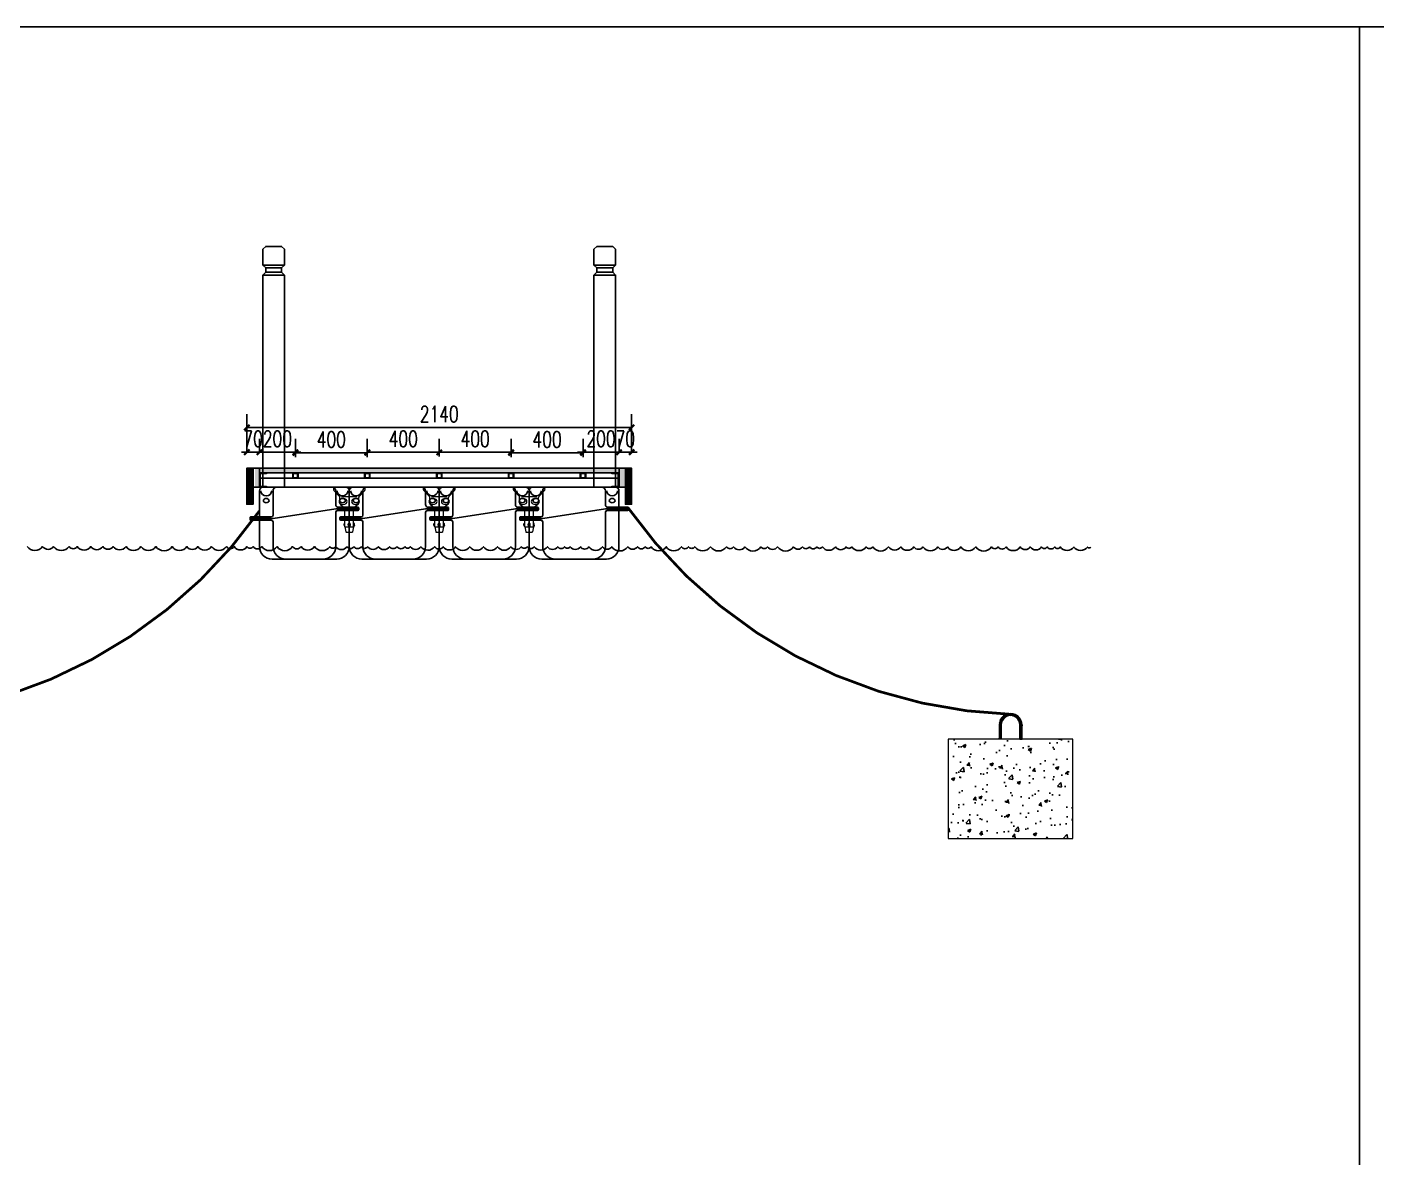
# Model space of a CAD drawing. Header units: millimetres. Extents: x -1822632 to -1305911, y 1206448 to 1536160.
# Drawn here: x -1793037 to -1785528, y 1240021 to 1246308 of the extents above; entities that cross this region are included whole.
import ezdxf

# ---------------------------------------------------------------- set-up
doc = ezdxf.new("R2010")
doc.units = ezdxf.units.MM
doc.header["$LTSCALE"] = 1000
doc.linetypes.add('DASH', pattern=[0.35, 0.25, -0.1])
doc.layers.get('0').update_dxf_attribs({"linetype": 'CONTINUOUS'})
doc.layers.get('DEFPOINTS').update_dxf_attribs({"linetype": 'CONTINUOUS'})
for name, color, linetype in [('FT', 252, 'CONTINUOUS'), ('PUB_DIM', 3, 'CONTINUOUS'), ('W- bollard系船栓', 4, 'CONTINUOUS'), ('图框', 3, 'CONTINUOUS'), ('木地板', 32, 'CONTINUOUS'), ('桩', 170, 'CONTINUOUS'), ('短销钉', 253, 'CONTINUOUS'), ('钢', 172, 'CONTINUOUS'), ('钢架', 90, 'CONTINUOUS'), ('铝架', 4, 'CONTINUOUS'), ('驳岸', 148, 'CONTINUOUS')]:
    doc.layers.add(name, color=color, linetype=linetype)
doc.styles.add('_TCH_DIM_T3', font='SIMPLEX', dxfattribs={"width": 0.705882, "bigfont": 'GBCBIG'})
doc.dimstyles.new('_T&30', dxfattribs={"dimtxt": 89.25, "dimasz": 30, "dimexe": 75, "dimexo": 90, "dimgap": 30, "dimtad": 1, "dimdec": 0, "dimzin": 0, "dimdsep": 46, "dimtxsty": '_TCH_DIM_T3', "dimblk": 'ARCHTICK', "dimcen": 0.09, "dimclrt": 7, "dimazin": 2, "dimtfac": 1, "dimtdec": 0, "dimtix": 1, "dimtmove": 2, "dimatfit": 3, "dimfxl": 1, "dimtolj": 1, "dimtzin": 0, "dimarcsym": 0})
pattern_1 = [(0, (-1818683.43, 1236521.612), (40, 40), [2, -38]), (90, (-1818667.43, 1236535.612), (-40, 40), [4, -36]), (45, (-1818675.43, 1236531.612), (4e-15, 39.999616), [2.828, -8.484, 2.828, -5.656, 19.8, -17]), (45, (-1818685.43, 1236519.612), (4e-15, 40), [2.8284, -5.6568, 2.8284, -45.24]), (45, (-1818671.43, 1236523.612), (4e-15, 40), [2.8284, -53.74014]), (45, (-1818667.43, 1236521.612), (4e-15, 40), [2.8284, -53.74014]), (45, (-1818673.43, 1236525.612), (4e-15, 40), [2.8284, -53.74014]), (45, (-1818675.43, 1236527.612), (4e-15, 40), [5.6568, -50.91174]), (45, (-1818665.43, 1236557.612), (4e-15, 40), [5.6568, -50.91174]), (45, (-1818679.43, 1236529.612), (4e-15, 40), [11.3136, -45.25494]), (45, (-1818681.43, 1236531.612), (4e-15, 40), [11.3136, -45.25494]), (45, (-1818655.43, 1236543.612), (4e-15, 40), [11.3136, -45.25494]), (45, (-1818683.43, 1236535.612), (4e-15, 40), [8.48528, -48.08326]), (45, (-1818691.43, 1236541.612), (4e-15, 40), [8.48528, -48.08326]), (45, (-1818687.43, 1236537.612), (4e-15, 40), [8.48528, -48.08326]), (45, (-1818661.43, 1236549.612), (4e-15, 40), [14.142136, -42.426406]), (45, (-1818665.43, 1236551.612), (4e-15, 40), [14.142136, -42.426406]), (45, (-1818661.43, 1236541.612), (4e-15, 40), [19.79899, -36.76955]), (26.56505, (-1818679.43, 1236525.612), (40, 2e-08), [4.472136, -84.970583]), (26.56505, (-1818671.43, 1236537.612), (40, 2e-08), [4.472136, -84.970583]), (26.56505, (-1818673.43, 1236533.612), (40, 2e-08), [4.472136, -84.970583]), (26.56505, (-1818681.43, 1236521.612), (40, 2e-08), [8.94427, -80.498447]), (26.56505, (-1818673.43, 1236539.612), (40, 2e-08), [13.41641, -76.02631]), (26.56505, (-1818677.43, 1236541.612), (40, 2e-08), [17.888544, -71.554175]), (26.56505, (-1818681.43, 1236543.612), (40, 2e-08), [17.888544, -71.554175]), (26.56505, (-1818687.43, 1236555.612), (40, 2e-08), [17.888544, -71.554175]), (26.56505, (-1818687.43, 1236551.612), (40, 2e-08), [22.36068, -67.08204]), (26.56505, (-1818685.43, 1236547.612), (40, 2e-08), [22.36068, -67.08204]), (63.43495, (-1818671.43, 1236531.612), (2e-09, 40), [4.472136, -84.970583]), (63.43495, (-1818677.43, 1236527.612), (2e-09, 40), [4.472136, -84.970583]), (63.43495, (-1818683.43, 1236521.612), (2e-09, 40), [8.94427, -80.498447]), (63.43495, (-1818671.43, 1236527.612), (2e-09, 40), [8.94427, -80.498447]), (63.43495, (-1818687.43, 1236519.612), (2e-09, 40), [13.41641, -76.02631]), (63.43495, (-1818691.43, 1236519.612), (2e-09, 40), [17.888544, -71.554175]), (63.43495, (-1818655.43, 1236521.612), (2e-09, 40), [17.888544, -71.554175]), (63.43495, (-1818669.43, 1236525.612), (2e-09, 40), [17.888544, -71.554175]), (63.43495, (-1818661.43, 1236521.612), (2e-09, 40), [22.36068, -67.08204]), (63.43495, (-1818665.43, 1236523.612), (2e-09, 40), [22.36068, -67.08204])]

# ---------------------------------------------------------------- blocks, each defined once
blk = doc.blocks.new('$FTMT$00000017')
at = {"layer": '短销钉', "lineweight": 13}
for p, q in [((-79, 0), (79, 0)), ((-85.7, -17.4), (-55.8, -49.3)), ((-52.5, -69.4), (-52.5, -56.8)), ((-42.5, -52.3), (42.5, -52.3)), ((52.5, -69.4), (52.5, -56.8)), ((85.7, -17.4), (55.8, -49.3)), ((-48.8, -96.6), (-27.7, -113.7)), ((-24, -219.5), (-24, -121.5)), ((-19.2, -116.7), (19.2, -116.7)), ((24, -219.5), (24, -121.5)), ((48.8, -96.6), (27.7, -113.7)), ((-29, -210.6), (-29, -204.5)), ((-26, -201.5), (-24, -201.5)), ((-24, -219.5), (-18.4, -247.5)), ((-24, -219.5), (24, -219.5)), ((-6, -210.5), (-6, -205.2)), ((6, -210.5), (6, -205.2)), ((24, -219.5), (18.4, -247.5)), ((26, -201.5), (24, -201.5)), ((29, -210.6), (29, -204.5)), ((-16, -249.5), (16, -249.5))]:
    blk.add_line(p, q, dxfattribs=at)
at = {"layer": '短销钉', "lineweight": 13, "ltscale": 0.1}
for p, q in [((-18.4, -247.5), (-18, -249.5)), ((-18, -249.5), (-16, -249.5)), ((16, -249.5), (18, -249.5)), ((18.4, -247.5), (18, -249.5))]:
    blk.add_line(p, q, dxfattribs=at)
at = {"layer": '短销钉', "lineweight": 13}
for centre, radius, start, end in [((-79, -10), 10, 90, 228.00092), ((79, -10), 10, 311.99908, 90), ((-43.5, -79.5), 13.5, 126.56574, 231), ((-62.5, -56.8), 10, 0, 48.00092), ((-34.5, -95), 31.4, 56.41658, 122.85309), ((-25.5, -79.5), 13.5, 308.36964, 51.90106), ((25.5, -79.5), 13.5, 128.09894, 231.63036), ((34.5, -95), 31.3, 57.12872, 123.60194), ((43.5, -79.5), 13.5, 309, 53.43426), ((62.5, -56.8), 10, 131.99908, 180), ((-42.5, -88.9), 10, 184.14788, 231), ((-34.5, -63.9), 31.4, 236.13806, 303.55692), ((-34, -121.5), 10, 0, 51), ((34.5, -63.9), 31.4, 236.43853, 303.86649), ((34, -121.5), 10, 129, 180), ((42.5, -88.9), 10, 309, 355.85212), ((-26, -204.5), 3, 90, 180), ((-3, -205.2), 3, 115.37693, 180), ((0, -211.5), 10, 64.62307, 115.37693), ((3, -205.2), 3, 0, 64.62307), ((26, -204.5), 3, 0, 90), ((-16, -247), 2.5, 191.30993, 270), ((16, -247), 2.5, 270, 348.69007)]:
    blk.add_arc(centre, radius, start, end, dxfattribs=at)
for centre, major_axis, start_param, end_param in [((-23, -210.6), (0, -9), 4.712389, 6.115737), ((0, -210.5), (0, 9), 1.570796, 4.712389)]:
    blk.add_ellipse(centre, major_axis=major_axis, ratio=0.666667, start_param=start_param, end_param=end_param, dxfattribs=at)
at = {"layer": '短销钉', "lineweight": 13, "extrusion": (0, 0, -1)}
blk.add_ellipse((23, -210.6), major_axis=(0, -9), ratio=0.666667, start_param=4.712389, end_param=6.115737, dxfattribs=at)
blk = doc.blocks.new('*U119')
at = {"layer": '铝架'}
blk.add_blockref('$FTMT$00000017', (0, 124.75), dxfattribs=at)
blk = doc.blocks.new('*U120')
at = {"layer": 'FT', "color": 0, "linetype": 'ByBlock', "lineweight": -2}
for p in [(0, 0), (500, 0), (1000, 0)]:
    blk.add_blockref('*U119', p, dxfattribs=at)
blk = doc.blocks.new('$FTMT$00000012')
at = {"layer": 'FT'}
for p, q in [((-250, 234.5), (-250, 380)), ((-230, 400), (230, 400)), ((-174.3, 244.5), (-174.3, 380)), ((174.2, 303.5), (174.2, 380)), ((250, 380), (250, 288.5)), ((-302.1, 225.5), (-174.3, 225.5)), ((-298.1, 234.5), (-184.3, 234.5)), ((174.2, 279.5), (-174.3, 225.5)), ((174.2, 279.5), (302.1, 279.5)), ((174.2, 260.5), (174.2, 70)), ((184.2, 288.5), (298.1, 288.5)), ((184.2, 270.5), (298.1, 270.5)), ((250, 270.5), (250, 70)), ((-298.1, 216.5), (-184.3, 216.5)), ((-250, 70), (-250, 216.5)), ((-174.3, 206.5), (-174.3, 70)), ((-180, 0), (180, 0))]:
    blk.add_line(p, q, dxfattribs=at)
at = {"layer": 'FT', "ltscale": 0.5}
for p, q in [((-302.1, 230.5), (-302.1, 220.5)), ((302.1, 284.5), (302.1, 274.5))]:
    blk.add_line(p, q, dxfattribs=at)
at = {"layer": 'FT'}
for centre, radius, start, end in [((-230, 380), 20, 90, 180), ((-154.3, 380), 20, 90, 180), ((154.2, 380), 20, 0, 90), ((230, 380), 20, 0, 90), ((189.6, 302.9), 15.3, 177.68839, 249.69174), ((-184.3, 244.5), 10, 270, 0), ((184.2, 260.5), 10, 90, 180), ((298.1, 274.5), 4, 270, 0), ((-298.1, 220.5), 4, 180, 270), ((-184.3, 206.5), 10, 0, 90), ((-180, 70), 70, 180, 270), ((-104.3, 70), 70, 180, 270), ((104.2, 70), 70, 270, 0), ((180, 70), 70, 270, 0)]:
    blk.add_arc(centre, radius, start, end, dxfattribs=at)
at = {"layer": 'FT', "ltscale": 0.5}
for centre, start, end in [((-298.1, 230.5), 90, 180), ((298.1, 284.5), 0, 90)]:
    blk.add_arc(centre, 4, start, end, dxfattribs=at)
at = {"layer": 'FT', "extrusion": (0, 0, -1)}
blk.add_ellipse((-212.2, 380), major_axis=(-30.4, 0), ratio=0.921809, start_param=3.141593, end_param=6.283185, dxfattribs=at)
at = {"layer": 'FT'}
blk.add_ellipse((211.9, 380.4), major_axis=(30.4, 0.1), ratio=0.921809, start_param=3.141593, end_param=6.283185, dxfattribs=at)
blk.add_ellipse((-212.2, 325.5), major_axis=(-16, 0), ratio=0.75, dxfattribs=at)
at = {"layer": 'FT', "extrusion": (0, 0, -1)}
blk.add_ellipse((212.1, 325.5), major_axis=(16, 0), ratio=0.75, dxfattribs=at)
blk = doc.blocks.new('*U115')
at = {"layer": '铝架'}
blk.add_blockref('$FTMT$00000012', (0, -200), dxfattribs=at)
blk = doc.blocks.new('*U116')
at = {"layer": 'FT', "color": 0, "linetype": 'ByBlock', "lineweight": -2}
for p in [(0, 0), (500, 0), (1000, 0), (1500, 0)]:
    blk.add_blockref('*U115', p, dxfattribs=at)
blk = doc.blocks.new('*U117')
at = {"layer": '钢'}
for points in [[(-15, 15), (15, 15), (15, -15), (-15, -15)], [(-12, 12), (12, 12), (12, -12), (-12, -12)]]:
    blk.add_lwpolyline(points, close=True, dxfattribs=at)
blk = doc.blocks.new('*U118')
at = {"layer": '钢', "color": 0, "linetype": 'ByBlock', "lineweight": -2, "transparency": 16777216}
for p in [(0, 0), (400, 0), (800, 0), (1200, 0), (1600, 0)]:
    blk.add_blockref('*U117', p, dxfattribs=at)
blk = doc.blocks.new('$FTMT$00000033')
at = {"layer": '钢架'}
h = blk.add_hatch(dxfattribs=at)
h.set_pattern_fill('STEEL', color=4, scale=10)
h.set_pattern_definition([(45, (-24466.834, 177914.657), (-11.2253202, 11.2253202), []), (45, (-24466.834, 177922.595), (-11.2253202, 11.2253202), [])])
h.paths.add_polyline_path([(29, 70), (-29, 70, 0.414214), (-23, 64), (17, 64, -0.414214), (23, 58), (23, -58, -0.414214), (17, -64), (-23, -64, 0.414214), (-29, -70), (29, -70)])
for p, q in [((-29, 70, 0), (-29, 70, 0)), ((-29, 70, 0), (29, 70, 0)), ((17, 64, 0), (-23, 64, 0)), ((23, -58, 0), (23, 58, 0)), ((29, 70, 0), (29, -70, 0)), ((-29, -70, 0), (-29, -70, 0)), ((29, -70, 0), (-29, -70, 0)), ((-23, -64, 0), (17, -64, 0))]:
    blk.add_line(p, q, dxfattribs=at)
for centre, start, end in [((-23, 70, 0), 180, 270), ((17, 58, 0), 0, 90), ((17, 58, 0), 0, 90), ((-23, -70, 0), 90, 180), ((17, -58, 0), 270, 0)]:
    blk.add_arc(centre, 6, start, end, dxfattribs=at)
blk = doc.blocks.new('_ARCHTICK')
at = {"color": 0, "linetype": 'ByBlock', "const_width": 0.4}
blk.add_lwpolyline([(-0.5, -0.5), (0.5, 0.5)], dxfattribs=at)
blk = doc.blocks.new('*D121')
at = {"layer": 'DEFPOINTS', "color": 0, "transparency": 16777216}
for p in [(-1789673.5, 1244080), (-1791813.9, 1243852.8, 0), (-1789673.5, 1243852.8, 0)]:
    blk.add_point(p, dxfattribs=at)
at = {"layer": 'PUB_DIM', "color": 0, "lineweight": -2, "transparency": 16777216}
for p, q in [((-1791813.9, 1243942.8), (-1791813.9, 1244155)), ((-1789673.5, 1243942.8), (-1789673.5, 1244155)), ((-1791813.9, 1244080), (-1789673.5, 1244080))]:
    blk.add_line(p, q, dxfattribs=at)
at = {"layer": 'PUB_DIM', "color": 0, "lineweight": -2, "transparency": 16777216, "xscale": 30, "yscale": 30, "zscale": 30, "rotation": 180}
blk.add_blockref('_ARCHTICK', (-1791813.9, 1244080), dxfattribs=at)
at = {"layer": 'PUB_DIM', "color": 0, "lineweight": -2, "transparency": 16777216, "xscale": 30, "yscale": 30, "zscale": 30}
blk.add_blockref('_ARCHTICK', (-1789673.5, 1244080), dxfattribs=at)
at = {"layer": 'PUB_DIM', "color": 7, "transparency": 16777216, "insert": (-1790743.7, 1244154.7), "char_height": 89.25, "attachment_point": 5, "style": '_TCH_DIM_T3'}
blk.add_mtext('\\A1;2140', dxfattribs=at)
blk = doc.blocks.new('*D122')
at = {"layer": 'DEFPOINTS', "color": 0, "transparency": 16777216}
for p in [(-1791543.9, 1243942.5), (-1791743.9, 1243852.8, 0), (-1791543.9, 1243824.8, 0)]:
    blk.add_point(p, dxfattribs=at)
at = {"layer": 'PUB_DIM', "color": 0, "lineweight": -2, "transparency": 16777216}
for p, q in [((-1791743.9, 1243942.8), (-1791743.9, 1244017.5)), ((-1791543.9, 1243914.8), (-1791543.9, 1244017.5)), ((-1791743.9, 1243942.5), (-1791773.9, 1243942.5)), ((-1791743.9, 1243942.5), (-1791543.9, 1243942.5)), ((-1791543.9, 1243942.5), (-1791513.9, 1243942.5))]:
    blk.add_line(p, q, dxfattribs=at)
at = {"layer": 'PUB_DIM', "color": 0, "lineweight": -2, "transparency": 16777216, "xscale": 30, "yscale": 30, "zscale": 30}
blk.add_blockref('_ARCHTICK', (-1791743.9, 1243942.5), dxfattribs=at)
at = {"layer": 'PUB_DIM', "color": 0, "lineweight": -2, "transparency": 16777216, "xscale": 30, "yscale": 30, "zscale": 30, "rotation": 180}
blk.add_blockref('_ARCHTICK', (-1791543.9, 1243942.5), dxfattribs=at)
at = {"layer": 'PUB_DIM', "color": 7, "transparency": 16777216, "insert": (-1791643.9, 1244017.1), "char_height": 89.25, "attachment_point": 5, "style": '_TCH_DIM_T3'}
blk.add_mtext('\\A1;200', dxfattribs=at)
blk = doc.blocks.new('*D123')
at = {"layer": 'DEFPOINTS', "color": 0, "transparency": 16777216}
for p in [(-1791143.9, 1243939), (-1791543.9, 1243824.8, 0), (-1791143.9, 1243824.8)]:
    blk.add_point(p, dxfattribs=at)
at = {"layer": 'PUB_DIM', "color": 0, "lineweight": -2, "transparency": 16777216}
for p, q in [((-1791543.9, 1243914.8), (-1791543.9, 1244014)), ((-1791143.9, 1243914.8), (-1791143.9, 1244014)), ((-1791543.9, 1243939), (-1791143.9, 1243939))]:
    blk.add_line(p, q, dxfattribs=at)
at = {"layer": 'PUB_DIM', "color": 0, "lineweight": -2, "transparency": 16777216, "xscale": 30, "yscale": 30, "zscale": 30, "rotation": 180}
blk.add_blockref('_ARCHTICK', (-1791543.9, 1243939), dxfattribs=at)
at = {"layer": 'PUB_DIM', "color": 0, "lineweight": -2, "transparency": 16777216, "xscale": 30, "yscale": 30, "zscale": 30}
blk.add_blockref('_ARCHTICK', (-1791143.9, 1243939), dxfattribs=at)
at = {"layer": 'PUB_DIM', "color": 7, "transparency": 16777216, "insert": (-1791343.9, 1244013.6), "char_height": 89.25, "attachment_point": 5, "style": '_TCH_DIM_T3'}
blk.add_mtext('\\A1;400', dxfattribs=at)
blk = doc.blocks.new('*D124')
at = {"layer": 'DEFPOINTS', "color": 0, "transparency": 16777216}
for p in [(-1790743.7, 1243942), (-1791143.9, 1243824.8, 0), (-1790743.7, 1243827.8, 0)]:
    blk.add_point(p, dxfattribs=at)
at = {"layer": 'PUB_DIM', "color": 0, "lineweight": -2, "transparency": 16777216}
for p, q in [((-1791143.9, 1243914.8), (-1791143.9, 1244017)), ((-1790743.7, 1243917.8), (-1790743.7, 1244017)), ((-1791143.9, 1243942), (-1790743.7, 1243942))]:
    blk.add_line(p, q, dxfattribs=at)
at = {"layer": 'PUB_DIM', "color": 0, "lineweight": -2, "transparency": 16777216, "xscale": 30, "yscale": 30, "zscale": 30, "rotation": 180}
blk.add_blockref('_ARCHTICK', (-1791143.9, 1243942), dxfattribs=at)
at = {"layer": 'PUB_DIM', "color": 0, "lineweight": -2, "transparency": 16777216, "xscale": 30, "yscale": 30, "zscale": 30}
blk.add_blockref('_ARCHTICK', (-1790743.7, 1243942), dxfattribs=at)
at = {"layer": 'PUB_DIM', "color": 7, "transparency": 16777216, "insert": (-1790943.8, 1244016.6), "char_height": 89.25, "attachment_point": 5, "style": '_TCH_DIM_T3'}
blk.add_mtext('\\A1;400', dxfattribs=at)
blk = doc.blocks.new('*D125')
at = {"layer": 'DEFPOINTS', "color": 0, "transparency": 16777216}
for p in [(-1790343.9, 1243942), (-1790743.7, 1243827.8, 0), (-1790343.9, 1243824.8, 0)]:
    blk.add_point(p, dxfattribs=at)
at = {"layer": 'PUB_DIM', "color": 0, "lineweight": -2, "transparency": 16777216}
for p, q in [((-1790743.7, 1243917.8), (-1790743.7, 1244017)), ((-1790343.9, 1243914.8), (-1790343.9, 1244017)), ((-1790743.7, 1243942), (-1790343.9, 1243942))]:
    blk.add_line(p, q, dxfattribs=at)
at = {"layer": 'PUB_DIM', "color": 0, "lineweight": -2, "transparency": 16777216, "xscale": 30, "yscale": 30, "zscale": 30, "rotation": 180}
blk.add_blockref('_ARCHTICK', (-1790743.7, 1243942), dxfattribs=at)
at = {"layer": 'PUB_DIM', "color": 0, "lineweight": -2, "transparency": 16777216, "xscale": 30, "yscale": 30, "zscale": 30}
blk.add_blockref('_ARCHTICK', (-1790343.9, 1243942), dxfattribs=at)
at = {"layer": 'PUB_DIM', "color": 7, "transparency": 16777216, "insert": (-1790543.8, 1244016.6), "char_height": 89.25, "attachment_point": 5, "style": '_TCH_DIM_T3'}
blk.add_mtext('\\A1;400', dxfattribs=at)
blk = doc.blocks.new('*D126')
at = {"layer": 'DEFPOINTS', "color": 0, "transparency": 16777216}
for p in [(-1789943.9, 1243939), (-1790343.9, 1243824.8, 0), (-1789943.9, 1243824.8, 0)]:
    blk.add_point(p, dxfattribs=at)
at = {"layer": 'PUB_DIM', "color": 0, "lineweight": -2, "transparency": 16777216}
for p, q in [((-1790343.9, 1243914.8), (-1790343.9, 1244014)), ((-1789943.9, 1243914.8), (-1789943.9, 1244014)), ((-1790343.9, 1243939), (-1789943.9, 1243939))]:
    blk.add_line(p, q, dxfattribs=at)
at = {"layer": 'PUB_DIM', "color": 0, "lineweight": -2, "transparency": 16777216, "xscale": 30, "yscale": 30, "zscale": 30, "rotation": 180}
blk.add_blockref('_ARCHTICK', (-1790343.9, 1243939), dxfattribs=at)
at = {"layer": 'PUB_DIM', "color": 0, "lineweight": -2, "transparency": 16777216, "xscale": 30, "yscale": 30, "zscale": 30}
blk.add_blockref('_ARCHTICK', (-1789943.9, 1243939), dxfattribs=at)
at = {"layer": 'PUB_DIM', "color": 7, "transparency": 16777216, "insert": (-1790143.9, 1244013.6), "char_height": 89.25, "attachment_point": 5, "style": '_TCH_DIM_T3'}
blk.add_mtext('\\A1;400', dxfattribs=at)
blk = doc.blocks.new('*D127')
at = {"layer": 'DEFPOINTS', "color": 0, "transparency": 16777216}
for p in [(-1789743.5, 1243942.5), (-1789943.9, 1243824.8, 0), (-1789743.5, 1243852.8, 0)]:
    blk.add_point(p, dxfattribs=at)
at = {"layer": 'PUB_DIM', "color": 0, "lineweight": -2, "transparency": 16777216}
for p, q in [((-1789943.9, 1243914.8), (-1789943.9, 1244017.5)), ((-1789743.5, 1243942.8), (-1789743.5, 1244017.5)), ((-1789943.9, 1243942.5), (-1789973.9, 1243942.5)), ((-1789943.9, 1243942.5), (-1789743.5, 1243942.5)), ((-1789743.5, 1243942.5), (-1789713.5, 1243942.5))]:
    blk.add_line(p, q, dxfattribs=at)
at = {"layer": 'PUB_DIM', "color": 0, "lineweight": -2, "transparency": 16777216, "xscale": 30, "yscale": 30, "zscale": 30}
blk.add_blockref('_ARCHTICK', (-1789943.9, 1243942.5), dxfattribs=at)
at = {"layer": 'PUB_DIM', "color": 0, "lineweight": -2, "transparency": 16777216, "xscale": 30, "yscale": 30, "zscale": 30, "rotation": 180}
blk.add_blockref('_ARCHTICK', (-1789743.5, 1243942.5), dxfattribs=at)
at = {"layer": 'PUB_DIM', "color": 7, "transparency": 16777216, "insert": (-1789843.7, 1244017.1), "char_height": 89.25, "attachment_point": 5, "style": '_TCH_DIM_T3'}
blk.add_mtext('\\A1;200', dxfattribs=at)
blk = doc.blocks.new('231')
at = {"color": 13}
for points in [[(233753.5, -5685.8), (233753.5, -4505.8), (233737.5, -4489.8), (233737.5, -4465.8), (233753.5, -4449.8), (233753.5, -4361.8), (233737.5, -4345.8), (233649.5, -4345.8), (233633.5, -4361.8), (233633.5, -4449.8), (233649.5, -4465.8), (233649.5, -4489.8), (233633.5, -4505.8), (233633.5, -5685.8)], [(233633.5, -4449.8), (233753.5, -4449.8)], [(233649.5, -4465.8), (233737.5, -4465.8)], [(233649.5, -4489.8), (233737.5, -4489.8)], [(233633.5, -4505.8), (233753.5, -4505.8)]]:
    blk.add_lwpolyline(points, dxfattribs=at)
blk = doc.blocks.new('*D128')
at = {"layer": 'DEFPOINTS', "color": 0, "transparency": 16777216}
for p in [(-1789673.5, 1243942.5), (-1789743.5, 1243852.8, 0), (-1789673.5, 1243852.8, 0)]:
    blk.add_point(p, dxfattribs=at)
at = {"layer": '木地板', "color": 0, "lineweight": -2, "transparency": 16777216}
for p, q in [((-1789743.5, 1243942.8), (-1789743.5, 1244017.5)), ((-1789673.5, 1243942.8), (-1789673.5, 1244017.5)), ((-1789743.5, 1243942.5), (-1789773.5, 1243942.5)), ((-1789743.5, 1243942.5), (-1789673.5, 1243942.5)), ((-1789673.5, 1243942.5), (-1789643.5, 1243942.5))]:
    blk.add_line(p, q, dxfattribs=at)
at = {"layer": '木地板', "color": 0, "lineweight": -2, "transparency": 16777216, "xscale": 30, "yscale": 30, "zscale": 30}
blk.add_blockref('_ARCHTICK', (-1789743.5, 1243942.5), dxfattribs=at)
at = {"layer": '木地板', "color": 0, "lineweight": -2, "transparency": 16777216, "xscale": 30, "yscale": 30, "zscale": 30, "rotation": 180}
blk.add_blockref('_ARCHTICK', (-1789673.5, 1243942.5), dxfattribs=at)
at = {"layer": '木地板', "color": 7, "transparency": 16777216, "insert": (-1789708.5, 1244017.1), "char_height": 89.25, "attachment_point": 5, "style": '_TCH_DIM_T3'}
blk.add_mtext('\\A1;70', dxfattribs=at)
blk = doc.blocks.new('*D129')
at = {"layer": 'DEFPOINTS', "color": 0, "transparency": 16777216}
for p in [(-1791813.9, 1243942.5), (-1791813.9, 1243852.8, 0), (-1791743.9, 1243852.8, 0)]:
    blk.add_point(p, dxfattribs=at)
at = {"layer": '木地板', "color": 0, "lineweight": -2, "transparency": 16777216}
for p, q in [((-1791813.9, 1243942.8), (-1791813.9, 1244017.5)), ((-1791743.9, 1243942.8), (-1791743.9, 1244017.5)), ((-1791813.9, 1243942.5), (-1791843.9, 1243942.5)), ((-1791743.9, 1243942.5), (-1791813.9, 1243942.5)), ((-1791743.9, 1243942.5), (-1791713.9, 1243942.5))]:
    blk.add_line(p, q, dxfattribs=at)
at = {"layer": '木地板', "color": 0, "lineweight": -2, "transparency": 16777216, "xscale": 30, "yscale": 30, "zscale": 30}
blk.add_blockref('_ARCHTICK', (-1791813.9, 1243942.5), dxfattribs=at)
at = {"layer": '木地板', "color": 0, "lineweight": -2, "transparency": 16777216, "xscale": 30, "yscale": 30, "zscale": 30, "rotation": 180}
blk.add_blockref('_ARCHTICK', (-1791743.9, 1243942.5), dxfattribs=at)
at = {"layer": '木地板', "color": 7, "transparency": 16777216, "insert": (-1791778.9, 1244017.1), "char_height": 89.25, "attachment_point": 5, "style": '_TCH_DIM_T3'}
blk.add_mtext('\\A1;70', dxfattribs=at)

msp = doc.modelspace()

# ---------------------------------------------------------------- hatches: boundary and pattern name
at = {"layer": '木地板'}
h = msp.add_hatch(dxfattribs=at)
h.set_pattern_fill('木纹03', color=256, scale=20)
h.set_pattern_definition(pattern_1)
h.paths.add_polyline_path([(-1791778.898, 1243852.812), (-1791813.898, 1243852.812), (-1791813.898, 1243652.812), (-1791778.898, 1243652.812)])
h = msp.add_hatch(dxfattribs=at)
h.set_pattern_fill('木纹03', color=256, scale=20, angle=20)
h.set_pattern_definition([(20, (-1821639.184, 1189999.197), (23.9069, 51.26851), [2, -38]), (110, (-1821628.938, 1190017.825), (-51.26851, 23.9069), [4, -36]), (65, (-1821635.087, 1190011.33), (-13.680675, 37.587344), [2.828, -8.484, 2.828, -5.656, 19.8, -17]), (65, (-1821640.38, 1189996.634), (-13.680806, 37.587705), [2.8284, -5.6568, 2.8284, -45.24]), (65, (-1821628.592, 1190005.18), (-13.680806, 37.587705), [2.8284, -53.740142]), (65, (-1821624.15, 1190004.67), (-13.680806, 37.587705), [2.8284, -53.740142]), (65, (-1821631.156, 1190006.376), (-13.680806, 37.587705), [2.8284, -53.740142]), (65, (-1821633.72, 1190007.572), (-13.680806, 37.587705), [5.6568, -50.911742]), (65, (-1821634.583, 1190039.183), (-13.680806, 37.587705), [5.6568, -50.911742]), (65, (-1821638.162, 1190008.083), (-13.680806, 37.587705), [11.3136, -45.254942]), (65, (-1821640.725, 1190009.278), (-13.680806, 37.587705), [11.3136, -45.254942]), (65, (-1821620.397, 1190029.447), (-13.680806, 37.587705), [11.3136, -45.254942]), (65, (-1821643.973, 1190012.353), (-13.680806, 37.587705), [8.48528, -48.083262]), (65, (-1821653.542, 1190015.255), (-13.680806, 37.587705), [8.48528, -48.083262]), (65, (-1821648.416, 1190012.864), (-13.680806, 37.587705), [8.48528, -48.083262]), (65, (-1821628.088, 1190033.033), (-13.680806, 37.587705), [14.142136, -42.426406]), (65, (-1821632.53, 1190033.545), (-13.680806, 37.587705), [14.142136, -42.426406]), (65, (-1821625.352, 1190025.516), (-13.680806, 37.587705), [19.79899, -36.769553]), (46.56505, (-1821636.794, 1190004.324), (37.587705, 13.680806), [4.472136, -84.970583]), (46.56505, (-1821633.38, 1190018.337), (37.587705, 13.680806), [4.472136, -84.970583]), (46.56505, (-1821633.892, 1190013.894), (37.587705, 13.680806), [4.472136, -84.970583]), (46.56505, (-1821637.305, 1189999.881), (37.587705, 13.680806), [8.944272, -80.498447]), (46.56505, (-1821635.944, 1190019.532), (37.587705, 13.680806), [13.416408, -76.02631]), (46.56505, (-1821640.387, 1190020.043), (37.587705, 13.680806), [17.888544, -71.554175]), (46.56505, (-1821644.83, 1190020.555), (37.587705, 13.680806), [17.888544, -71.554175]), (46.56505, (-1821654.572, 1190029.779), (37.587705, 13.680806), [17.888544, -71.554175]), (46.56505, (-1821653.204, 1190026.02), (37.587705, 13.680806), [22.36068, -67.08204]), (46.56505, (-1821649.956, 1190022.945), (37.587705, 13.680806), [22.36068, -67.08204]), (83.43495, (-1821631.328, 1190012.699), (-13.6808057, 37.587705), [4.472136, -84.970583]), (83.43495, (-1821635.598, 1190006.888), (-13.6808057, 37.587705), [4.472136, -84.970583]), (83.43495, (-1821639.184, 1189999.197), (-13.6808057, 37.587705), [8.944272, -80.498447]), (83.43495, (-1821629.96, 1190008.94), (-13.6808057, 37.587705), [8.944272, -80.498447]), (83.43495, (-1821642.26, 1189995.95), (-13.6808057, 37.587705), [13.416408, -76.02631]), (83.43495, (-1821646.018, 1189994.582), (-13.6808057, 37.587705), [17.888544, -71.554175]), (83.43495, (-1821612.873, 1190008.774), (-13.6808057, 37.587705), [17.888544, -71.554175]), (83.43495, (-1821627.397, 1190007.744), (-13.6808057, 37.587705), [17.888544, -71.554175]), (83.43495, (-1821618.511, 1190006.722), (-13.6808057, 37.587705), [22.36068, -67.08204]), (83.43495, (-1821622.954, 1190007.233), (-13.6808057, 37.587705), [22.36068, -67.08204])])
h.paths.add_polyline_path([(-1791739.898, 1243852.812), (-1791767.898, 1243852.812), (-1791767.898, 1243747.812), (-1791739.898, 1243747.812)])
h.paths.add_polyline_path([(-1789743.499, 1243852.812), (-1789708.499, 1243852.812), (-1789708.499, 1243747.812), (-1789743.499, 1243747.812)])
h = msp.add_hatch(dxfattribs=at)
h.set_pattern_fill('木纹03', color=256, scale=20)
h.set_pattern_definition([(0, (-1818713.43, 1236521.612), (40, 40), [2, -38]), (90, (-1818697.43, 1236535.612), (-40, 40), [4, -36]), (45, (-1818705.43, 1236531.612), (4e-15, 39.999616), [2.828, -8.484, 2.828, -5.656, 19.8, -17]), (45, (-1818715.43, 1236519.612), (4e-15, 40), [2.8284, -5.6568, 2.8284, -45.24]), (45, (-1818701.43, 1236523.612), (4e-15, 40), [2.8284, -53.74014]), (45, (-1818697.43, 1236521.612), (4e-15, 40), [2.8284, -53.74014]), (45, (-1818703.43, 1236525.612), (4e-15, 40), [2.8284, -53.74014]), (45, (-1818705.43, 1236527.612), (4e-15, 40), [5.6568, -50.91174]), (45, (-1818695.43, 1236557.612), (4e-15, 40), [5.6568, -50.91174]), (45, (-1818709.43, 1236529.612), (4e-15, 40), [11.3136, -45.25494]), (45, (-1818711.43, 1236531.612), (4e-15, 40), [11.3136, -45.25494]), (45, (-1818685.43, 1236543.612), (4e-15, 40), [11.3136, -45.25494]), (45, (-1818713.43, 1236535.612), (4e-15, 40), [8.48528, -48.08326]), (45, (-1818721.43, 1236541.612), (4e-15, 40), [8.48528, -48.08326]), (45, (-1818717.43, 1236537.612), (4e-15, 40), [8.48528, -48.08326]), (45, (-1818691.43, 1236549.612), (4e-15, 40), [14.142136, -42.426406]), (45, (-1818695.43, 1236551.612), (4e-15, 40), [14.142136, -42.426406]), (45, (-1818691.43, 1236541.612), (4e-15, 40), [19.79899, -36.76955]), (26.56505, (-1818709.43, 1236525.612), (40, 2e-08), [4.472136, -84.970583]), (26.56505, (-1818701.43, 1236537.612), (40, 2e-08), [4.472136, -84.970583]), (26.56505, (-1818703.43, 1236533.612), (40, 2e-08), [4.472136, -84.970583]), (26.56505, (-1818711.43, 1236521.612), (40, 2e-08), [8.94427, -80.498447]), (26.56505, (-1818703.43, 1236539.612), (40, 2e-08), [13.41641, -76.02631]), (26.56505, (-1818707.43, 1236541.612), (40, 2e-08), [17.888544, -71.554175]), (26.56505, (-1818711.43, 1236543.612), (40, 2e-08), [17.888544, -71.554175]), (26.56505, (-1818717.43, 1236555.612), (40, 2e-08), [17.888544, -71.554175]), (26.56505, (-1818717.43, 1236551.612), (40, 2e-08), [22.36068, -67.08204]), (26.56505, (-1818715.43, 1236547.612), (40, 2e-08), [22.36068, -67.08204]), (63.43495, (-1818701.43, 1236531.612), (2e-09, 40), [4.472136, -84.970583]), (63.43495, (-1818707.43, 1236527.612), (2e-09, 40), [4.472136, -84.970583]), (63.43495, (-1818713.43, 1236521.612), (2e-09, 40), [8.94427, -80.498447]), (63.43495, (-1818701.43, 1236527.612), (2e-09, 40), [8.94427, -80.498447]), (63.43495, (-1818717.43, 1236519.612), (2e-09, 40), [13.41641, -76.02631]), (63.43495, (-1818721.43, 1236519.612), (2e-09, 40), [17.888544, -71.554175]), (63.43495, (-1818685.43, 1236521.612), (2e-09, 40), [17.888544, -71.554175]), (63.43495, (-1818699.43, 1236525.612), (2e-09, 40), [17.888544, -71.554175]), (63.43495, (-1818691.43, 1236521.612), (2e-09, 40), [22.36068, -67.08204]), (63.43495, (-1818695.43, 1236523.612), (2e-09, 40), [22.36068, -67.08204])])
h.paths.add_polyline_path([(-1791743.898, 1243827.812), (-1789743.499, 1243827.812), (-1789743.499, 1243852.812), (-1791743.898, 1243852.812)])
h = msp.add_hatch(dxfattribs=at)
h.set_pattern_fill('木纹03', color=256, scale=20)
h.set_pattern_definition(pattern_1)
h.paths.add_polyline_path([(-1789708.499, 1243852.812), (-1789673.499, 1243852.812), (-1789673.499, 1243652.812), (-1789708.499, 1243652.812)])
at = {"layer": '桩'}
for points in [[(-1787629.86, 1242425.352), (-1787617.818, 1242425.352), (-1787628.014, 1242439.249)], [(-1787628.014, 1242439.249), (-1787615.964, 1242436.471), (-1787623.382, 1242453.145)], [(-1787617.818, 1242425.352), (-1787628.014, 1242439.249), (-1787615.964, 1242436.471)], [(-1787623.382, 1242453.145), (-1787612.263, 1242447.59), (-1787615.964, 1242465.196)], [(-1787615.964, 1242436.471), (-1787623.382, 1242453.145), (-1787612.263, 1242447.59)], [(-1787615.964, 1242465.196), (-1787605.777, 1242457.777), (-1787605.777, 1242475.382)], [(-1787612.263, 1242447.59), (-1787615.964, 1242465.196), (-1787605.777, 1242457.777)], [(-1787605.777, 1242475.382), (-1787598.367, 1242465.196), (-1787593.735, 1242482.792)], [(-1787605.777, 1242457.777), (-1787605.777, 1242475.382), (-1787598.367, 1242465.196)], [(-1787598.367, 1242465.196), (-1787593.735, 1242482.792), (-1787588.171, 1242471.673)], [(-1787593.735, 1242482.792), (-1787588.171, 1242471.673), (-1787579.839, 1242487.424)], [(-1787588.171, 1242471.673), (-1787579.839, 1242487.424), (-1787577.061, 1242475.382)], [(-1787579.839, 1242487.424), (-1787577.061, 1242475.382), (-1787565.943, 1242489.279)], [(-1787577.061, 1242475.382), (-1787565.943, 1242489.279), (-1787565.943, 1242477.237)], [(-1787565.943, 1242489.279), (-1787565.943, 1242477.237), (-1787552.046, 1242487.424)], [(-1787565.943, 1242477.237), (-1787552.046, 1242487.424), (-1787554.824, 1242475.382)], [(-1787552.046, 1242487.424), (-1787554.824, 1242475.382), (-1787538.15, 1242482.792)], [(-1787554.824, 1242475.382), (-1787538.15, 1242482.792), (-1787543.705, 1242471.673)], [(-1787538.15, 1242482.792), (-1787543.705, 1242471.673), (-1787526.109, 1242475.382)], [(-1787543.705, 1242471.673), (-1787526.109, 1242475.382), (-1787533.518, 1242465.196)], [(-1787526.109, 1242475.382), (-1787533.518, 1242465.196), (-1787515.913, 1242465.196)], [(-1787533.518, 1242465.196), (-1787515.913, 1242465.196), (-1787525.177, 1242457.777)], [(-1787515.913, 1242465.196), (-1787525.177, 1242457.777), (-1787508.503, 1242453.145)], [(-1787525.177, 1242457.777), (-1787508.503, 1242453.145), (-1787519.622, 1242447.59)], [(-1787508.503, 1242453.145), (-1787519.622, 1242447.59), (-1787503.871, 1242439.249)], [(-1787519.622, 1242447.59), (-1787503.871, 1242439.249), (-1787515.913, 1242436.471)], [(-1787503.871, 1242439.249), (-1787515.913, 1242436.471), (-1787502.016, 1242425.352)], [(-1787515.913, 1242436.471), (-1787502.016, 1242425.352), (-1787514.058, 1242425.352)], [(-1787629.86, 1242345.684), (-1787617.818, 1242425.352), (-1787629.86, 1242425.352)], [(-1787617.818, 1242345.684), (-1787629.86, 1242345.684), (-1787617.818, 1242425.352)], [(-1787502.016, 1242425.352), (-1787514.058, 1242345.684), (-1787502.016, 1242345.684)], [(-1787514.058, 1242425.352), (-1787502.016, 1242425.352), (-1787514.058, 1242345.684)]]:
    msp.add_hatch(color=256, dxfattribs=at).paths.add_polyline_path(points)
at = {"layer": '驳岸'}
h = msp.add_hatch(dxfattribs=at)
h.set_pattern_fill('AR-CONC', color=256, scale=100)
h.set_pattern_definition([(50, (-2589096.3, 1127903.43), (182.18467, -15.939086), [19.05, -209.55]), (355, (-2589096.3, 1127903.43), (-35.242826, 191.056643), [15.24, -167.64]), (100.451, (-2589081.12, 1127902.1), (146.9425, 175.116688), [16.19, -178.09]), (46.1842, (-2589096.3, 1127954.23), (271.07904, -42.04233), [28.575, -314.325]), (96.6356, (-2589073.71, 1127950.72), (237.404234, 247.42556), [24.285, -267.135]), (351.184, (-2589096.3, 1127954.23), (237.40461, 247.42512), [22.86, -251.46]), (21, (-2589070.9, 1127941.53), (151.61488, -102.265519), [19.05, -209.55]), (326, (-2589070.9, 1127941.53), (61.80203, 184.187966), [15.24, -167.64]), (71.4514, (-2589058.27, 1127933), (213.41649, 81.922858), [16.19, -178.09]), (37.5, (-2589096.304, 1127903.427), (3.088603, 84.555039), [0, -165.608, 0, -170.18, 0, -168.275]), (7.5, (-2589096.3, 1127903.43), (66.819663, 100.180575), [0, -97.028, 0, -161.798, 0, -64.135]), (327.5, (-2589152.946, 1127903.43), (135.590595, -5.728744), [0, -63.5, 0, -198.12, 0, -262.89]), (317.5, (-2589178.35, 1127903.43), (148.129181, 25.426491), [0, -82.55, 0, -131.572, 0, -186.69])])
h.paths.add_polyline_path([(-1787219.46, 1242345.684), (-1787912.417, 1242345.684), (-1787912.417, 1241793.544), (-1787219.46, 1241793.544)])

# ---------------------------------------------------------------- linework, layer by layer
at = {"layer": 'W- bollard系船栓'}
for points in [[(-1795022.159, 1246308.295), (-1785624.774, 1246308.295), (-1785624.774, 1238660.674), (-1795022.159, 1238660.674)], [(-1785624.774, 1246308.295), (-1776227.388, 1246308.295), (-1776227.388, 1238660.674), (-1785624.774, 1238660.674)]]:
    msp.add_lwpolyline(points, close=True, dxfattribs=at)
at = {"layer": '图框', "elevation": 0}
msp.add_lwpolyline([(-1793035.728, 1243417.68, 0.52056705), (-1792949.58, 1243417.641, 0.52056705), (-1792888.893, 1243417.613, 0.52056705), (-1792802.467, 1243417.574, 0.52056705), (-1792756.791, 1243417.554, 0.52056705), (-1792681.894, 1243417.52, 0.52056705), (-1792614.713, 1243417.49, 0.52056705), (-1792556.82, 1243417.464, 0.52056705), (-1792485.928, 1243417.432, 0.52056705), (-1792402.912, 1243417.394, 0.52056705), (-1792319.234, 1243417.357, 0.52056705), (-1792229.839, 1243417.316, 0.52056705), (-1792147.099, 1243417.279, 0.52056705), (-1792086.695, 1243417.252, 0.52056705), (-1792009.938, 1243417.217, 0.52056705), (-1791927.579, 1243417.18, 0.52056705), (-1791884.124, 1243417.16, 0.52056705), (-1791813.322, 1243417.128, 0.52056705), (-1791779.509, 1243417.113, 0.52056705), (-1791730.781, 1243417.091, 0.52056705), (-1791645.97, 1243417.053, 0.52056705), (-1791559.885, 1243417.014, 0.52056705), (-1791512.182, 1243416.993, 0.52056705), (-1791437.647, 1243416.959, 0.52056705), (-1791352.729, 1243416.921, 0.52056705), (-1791319.427, 1243416.906, 0.52056705), (-1791256.354, 1243416.877, 0.52056705), (-1791217.943, 1243416.86, 0.52056705), (-1791177.775, 1243416.842, 0.52056705), (-1791141.372, 1243416.825, 0.52056705), (-1791082.638, 1243416.799, 0.52056705), (-1791020.68, 1243416.771, 0.52056705), (-1790979.032, 1243416.752, 0.52056705), (-1790934.573, 1243416.732, 0.52056705), (-1790904.099, 1243416.719, 0.52056705), (-1790845.287, 1243416.692, 0.52056705), (-1790769.85, 1243416.658, 0.52056705), (-1790721.562, 1243416.636, 0.52056705), (-1790652.88, 1243416.605, 0.52056705), (-1790573.581, 1243416.57, 0.52056705), (-1790497.448, 1243416.535, 0.52056705), (-1790420.086, 1243416.5, 0.52056705), (-1790344.964, 1243416.466, 0.52056705), (-1790287.417, 1243416.441, 0.52056705), (-1790254.408, 1243416.426, 0.52056705), (-1790215.555, 1243416.408, 0.52056705), (-1790142.251, 1243416.375, 0.52056705), (-1790084.299, 1243416.349, 0.52056705), (-1790046.149, 1243416.332, 0.52056705), (-1790015.433, 1243416.318, 0.52056705), (-1789958.684, 1243416.292, 0.52056705), (-1789910.853, 1243416.271, 0.52056705), (-1789834.883, 1243416.236, 0.52056705), (-1789784.235, 1243416.214, 0.52056705), (-1789694.658, 1243416.173, 0.52056705), (-1789641.487, 1243416.149, 0.52056705), (-1789598.04, 1243416.13, 0.52056705), (-1789565.201, 1243416.115, 0.52056705), (-1789481.433, 1243416.077, 0.52056705), (-1789397.089, 1243416.039, 0.52056705), (-1789356.575, 1243416.021, 0.52056705), (-1789322.202, 1243416.005, 0.52056705), (-1789234.714, 1243415.966, 0.52056705), (-1789146.06, 1243415.926, 0.52056705), (-1789106.159, 1243415.908, 0.52056705), (-1789043.024, 1243415.88, 0.52056705), (-1788954.201, 1243415.839, 0.52056705), (-1788917.616, 1243415.823, 0.52056705), (-1788861.741, 1243415.798, 0.52056705), (-1788772.605, 1243415.758, 0.52056705), (-1788723.265, 1243415.735, 0.52056705), (-1788684.602, 1243415.718, 0.52056705), (-1788643.401, 1243415.699, 0.52056705), (-1788612.314, 1243415.685, 0.52056705), (-1788540.491, 1243415.653, 0.52056705), (-1788480.75, 1243415.626, 0.52056705), (-1788449.011, 1243415.612, 0.52056705), (-1788368.845, 1243415.576, 0.52056705), (-1788332.301, 1243415.559, 0.52056705), (-1788244.656, 1243415.52, 0.52056705), (-1788176.638, 1243415.489, 0.52056705), (-1788103.897, 1243415.456, 0.52056705), (-1788053.394, 1243415.433, 0.52056705), (-1787970.365, 1243415.396, 0.52056705), (-1787917.188, 1243415.372, 0.52056705), (-1787843.126, 1243415.339, 0.52056705), (-1787759.204, 1243415.301, 0.52056705), (-1787671.89, 1243415.261, 0.52056705), (-1787635.225, 1243415.245, 0.52056705), (-1787590.548, 1243415.225, 0.52056705), (-1787512.084, 1243415.189, 0.52056705), (-1787456.509, 1243415.164, 0.52056705), (-1787393.46, 1243415.136, 0.52056705), (-1787361.942, 1243415.122, 0.52056705), (-1787320.457, 1243415.103, 0.52056705), (-1787289.171, 1243415.089, 0.52056705), (-1787213.877, 1243415.055, 0.52056705), (-1787138.365, 1243415.021, 0.52056705), (-1787118.542, 1243415.012, 0.52056705)], format="xyb", dxfattribs=at)
at = {"layer": '木地板', "elevation": 0}
for points in [[(-1791778.898, 1243852.812), (-1791813.898, 1243852.812), (-1791813.898, 1243652.812), (-1791778.898, 1243652.812)], [(-1791743.898, 1243852.812), (-1791778.898, 1243852.812), (-1791778.898, 1243747.812), (-1791743.898, 1243747.812)], [(-1791743.898, 1243827.812), (-1789743.499, 1243827.812), (-1789743.499, 1243852.812), (-1791743.898, 1243852.812)], [(-1789743.499, 1243852.812), (-1789708.499, 1243852.812), (-1789708.499, 1243747.812), (-1789743.499, 1243747.812)], [(-1789708.499, 1243852.812), (-1789673.499, 1243852.812), (-1789673.499, 1243652.812), (-1789708.499, 1243652.812)]]:
    msp.add_lwpolyline(points, close=True, dxfattribs=at)
at = {"layer": '桩', "linetype": 'DASH', "const_width": 15, "elevation": 0}
for points in [[(-1787558.995, 1242483.719, -0.23469415), (-1789695.766, 1243636.179, 3.14819762)], [(-1793880.674, 1242463.067, 0.23469415), (-1791743.902, 1243615.527, -3.14819762)]]:
    msp.add_lwpolyline(points, format="xyb", dxfattribs=at)
at = {"layer": '桩', "lineweight": 0}
for points in [[(-1787629.86, 1242425.352), (-1787617.818, 1242425.352), (-1787628.014, 1242439.249), (-1787629.86, 1242425.352)], [(-1787628.014, 1242439.249), (-1787615.964, 1242436.471), (-1787623.382, 1242453.145), (-1787628.014, 1242439.249)], [(-1787617.818, 1242425.352), (-1787628.014, 1242439.249), (-1787615.964, 1242436.471), (-1787617.818, 1242425.352)], [(-1787623.382, 1242453.145), (-1787612.263, 1242447.59), (-1787615.964, 1242465.196), (-1787623.382, 1242453.145)], [(-1787615.964, 1242436.471), (-1787623.382, 1242453.145), (-1787612.263, 1242447.59), (-1787615.964, 1242436.471)], [(-1787615.964, 1242465.196), (-1787605.777, 1242457.777), (-1787605.777, 1242475.382), (-1787615.964, 1242465.196)], [(-1787612.263, 1242447.59), (-1787615.964, 1242465.196), (-1787605.777, 1242457.777), (-1787612.263, 1242447.59)], [(-1787605.777, 1242475.382), (-1787598.367, 1242465.196), (-1787593.735, 1242482.792), (-1787605.777, 1242475.382)], [(-1787605.777, 1242457.777), (-1787605.777, 1242475.382), (-1787598.367, 1242465.196), (-1787605.777, 1242457.777)], [(-1787598.367, 1242465.196), (-1787593.735, 1242482.792), (-1787588.171, 1242471.673), (-1787598.367, 1242465.196)], [(-1787593.735, 1242482.792), (-1787588.171, 1242471.673), (-1787579.839, 1242487.424), (-1787593.735, 1242482.792)], [(-1787588.171, 1242471.673), (-1787579.839, 1242487.424), (-1787577.061, 1242475.382), (-1787588.171, 1242471.673)], [(-1787579.839, 1242487.424), (-1787577.061, 1242475.382), (-1787565.943, 1242489.279), (-1787579.839, 1242487.424)], [(-1787577.061, 1242475.382), (-1787565.943, 1242489.279), (-1787565.943, 1242477.237), (-1787577.061, 1242475.382)], [(-1787565.943, 1242489.279), (-1787565.943, 1242477.237), (-1787552.046, 1242487.424), (-1787565.943, 1242489.279)], [(-1787565.943, 1242477.237), (-1787552.046, 1242487.424), (-1787554.824, 1242475.382), (-1787565.943, 1242477.237)], [(-1787552.046, 1242487.424), (-1787554.824, 1242475.382), (-1787538.15, 1242482.792), (-1787552.046, 1242487.424)], [(-1787554.824, 1242475.382), (-1787538.15, 1242482.792), (-1787543.705, 1242471.673), (-1787554.824, 1242475.382)], [(-1787538.15, 1242482.792), (-1787543.705, 1242471.673), (-1787526.109, 1242475.382), (-1787538.15, 1242482.792)], [(-1787543.705, 1242471.673), (-1787526.109, 1242475.382), (-1787533.518, 1242465.196), (-1787543.705, 1242471.673)], [(-1787526.109, 1242475.382), (-1787533.518, 1242465.196), (-1787515.913, 1242465.196), (-1787526.109, 1242475.382)], [(-1787533.518, 1242465.196), (-1787515.913, 1242465.196), (-1787525.177, 1242457.777), (-1787533.518, 1242465.196)], [(-1787515.913, 1242465.196), (-1787525.177, 1242457.777), (-1787508.503, 1242453.145), (-1787515.913, 1242465.196)], [(-1787525.177, 1242457.777), (-1787508.503, 1242453.145), (-1787519.622, 1242447.59), (-1787525.177, 1242457.777)], [(-1787508.503, 1242453.145), (-1787519.622, 1242447.59), (-1787503.871, 1242439.249), (-1787508.503, 1242453.145)], [(-1787519.622, 1242447.59), (-1787503.871, 1242439.249), (-1787515.913, 1242436.471), (-1787519.622, 1242447.59)], [(-1787503.871, 1242439.249), (-1787515.913, 1242436.471), (-1787502.016, 1242425.352), (-1787503.871, 1242439.249)], [(-1787515.913, 1242436.471), (-1787502.016, 1242425.352), (-1787514.058, 1242425.352), (-1787515.913, 1242436.471)], [(-1787629.86, 1242345.684), (-1787617.818, 1242425.352), (-1787629.86, 1242425.352), (-1787629.86, 1242345.684)], [(-1787617.818, 1242345.684), (-1787629.86, 1242345.684), (-1787617.818, 1242425.352), (-1787617.818, 1242345.684)], [(-1787502.016, 1242425.352), (-1787514.058, 1242345.684), (-1787502.016, 1242345.684), (-1787502.016, 1242425.352)], [(-1787514.058, 1242425.352), (-1787502.016, 1242425.352), (-1787514.058, 1242345.684), (-1787514.058, 1242425.352)]]:
    msp.add_lwpolyline(points, dxfattribs=at)
at = {"layer": '钢', "elevation": 0}
msp.add_lwpolyline([(-1791739.45, 1243797.812), (-1789747.947, 1243797.812), (-1789747.947, 1243747.812), (-1791739.45, 1243747.812)], close=True, dxfattribs=at)
at = {"layer": '驳岸', "lineweight": 5}
msp.add_lwpolyline([(-1787219.46, 1242345.684), (-1787912.417, 1242345.684), (-1787912.417, 1241793.544), (-1787219.46, 1241793.544), (-1787219.46, 1242345.684)], dxfattribs=at)

# ---------------------------------------------------------------- block references
at = {"xscale": -1}
msp.add_blockref('231', (-1557971.398, 1249433.649), dxfattribs=at)
msp.add_blockref('231', (-2023516.398, 1249433.649))
at = {"layer": 'FT'}
for name, p in [('*U116', (-1791493.879, 1243547.68, 0)), ('*U120', (-1791243.898, 1243622.93, 0))]:
    msp.add_blockref(name, p, dxfattribs=at)
at = {"layer": '木地板', "yscale": -0.5714285713469388, "rotation": 180}
for p, xscale in [((-1791722.398, 1243787.812), 0.7413793102170035), ((-1789764.999, 1243787.812), -0.7413793102170035)]:
    msp.add_blockref('$FTMT$00000033', p, dxfattribs=dict(at, xscale=xscale))
at = {"layer": '钢'}
msp.add_blockref('*U118', (-1791543.898, 1243812.812, 0), dxfattribs=at)

# ---------------------------------------------------------------- dimensions: what is measured, and where the dimension line sits
at = {"layer": 'PUB_DIM'}
for base, p1, p2, picture, middle in [((-1789673.499, 1244080.03), (-1791813.898, 1243852.812, 0), (-1789673.499, 1243852.812, 0), '*D121', (-1790743.698, 1244154.655)), ((-1791543.898, 1243942.453), (-1791743.898, 1243852.812, 0), (-1791543.898, 1243824.812, 0), '*D122', (-1791643.898, 1244017.078)), ((-1791143.898, 1243939.024), (-1791543.898, 1243824.812, 0), (-1791143.898, 1243824.812), '*D123', (-1791343.898, 1244013.649)), ((-1790743.698, 1243942.024), (-1791143.898, 1243824.812, 0), (-1790743.698, 1243827.812, 0), '*D124', (-1790943.798, 1244016.649)), ((-1790343.898, 1243942.024), (-1790743.698, 1243827.812, 0), (-1790343.898, 1243824.812, 0), '*D125', (-1790543.798, 1244016.649)), ((-1789943.898, 1243939.024), (-1790343.898, 1243824.812, 0), (-1789943.898, 1243824.812, 0), '*D126', (-1790143.898, 1244013.649)), ((-1789743.499, 1243942.453), (-1789943.898, 1243824.812, 0), (-1789743.499, 1243852.812, 0), '*D127', (-1789843.698, 1244017.078))]:
    dim = msp.add_linear_dim(base=base, p1=p1, p2=p2, dimstyle='_T&30', dxfattribs=at)
    dim.commit()
    dim.dimension.update_dxf_attribs({"geometry": picture, "text_midpoint": middle})
at = {"layer": '木地板'}
for base, p1, p2, picture, middle in [((-1791813.898, 1243942.453), (-1791743.898, 1243852.812, 0), (-1791813.898, 1243852.812, 0), '*D129', (-1791778.898, 1244017.078)), ((-1789673.499, 1243942.453), (-1789743.499, 1243852.812, 0), (-1789673.499, 1243852.812, 0), '*D128', (-1789708.499, 1244017.078))]:
    dim = msp.add_linear_dim(base=base, p1=p1, p2=p2, dimstyle='_T&30', dxfattribs=at)
    dim.commit()
    dim.dimension.update_dxf_attribs({"geometry": picture, "text_midpoint": middle})

doc.saveas('drawing.dxf')
